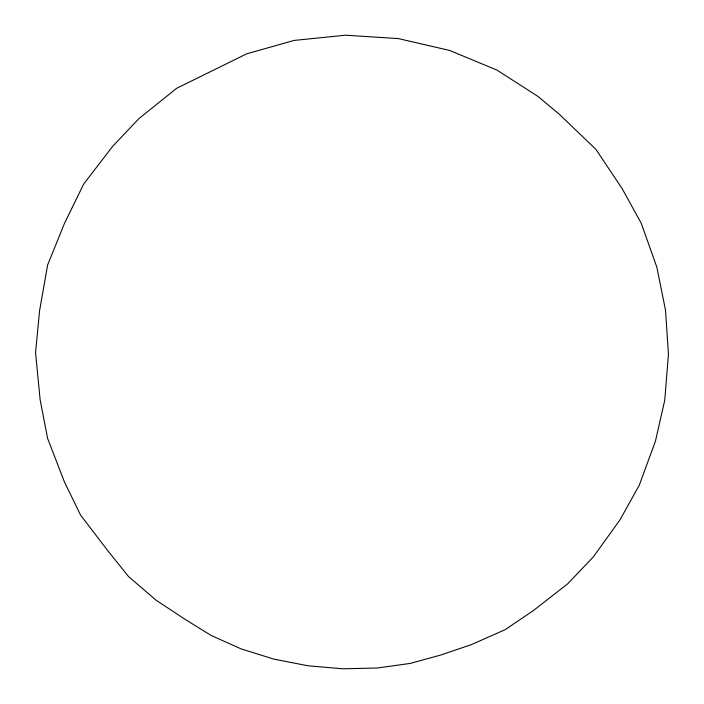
<?xml version="1.0" encoding="UTF-8"?>
<svg xmlns="http://www.w3.org/2000/svg" width="704" height="704" viewBox="0 0 704 704"><rect width="100%" height="100%" fill="white"/><g stroke="black" fill="none" stroke-linecap="round" stroke-linejoin="round"><path stroke-width="1.06" d="M668.457 354.262L664.726 400.365L655.45 441.144L639.329 485.074L620.101 519.693L593.419 556.794L567.662 583.836L533.535 610.456L505.173 629.658L471.486 644.582L440.686 655.054L410.256 663.406L377.318 668.008L342.918 668.8L308.088 665.799L273.847 659.12L241.199 648.921L211.147 635.466L184.686 619.098L156.147 600.248L128.603 576.629L107.536 550.378L80.511 514.985L64.39 481.853L47.599 438.363L40.128 399.722L35.543 352.563L39.574 310.781L47.626 265.003L64.495 223.37L83.609 184.193L112.473 146.529L139.031 118.518L176.651 88.299L246.734 53.812L294.175 40.418L345.567 35.2L398.306 38.588L449.654 50.45L496.954 70.092L537.9 96.36L558.686 113.678L595.945 149.389L622.222 188.751L641.212 223.212L656.814 267.089L665.5 310.042L668.457 354.262"/></g></svg>
